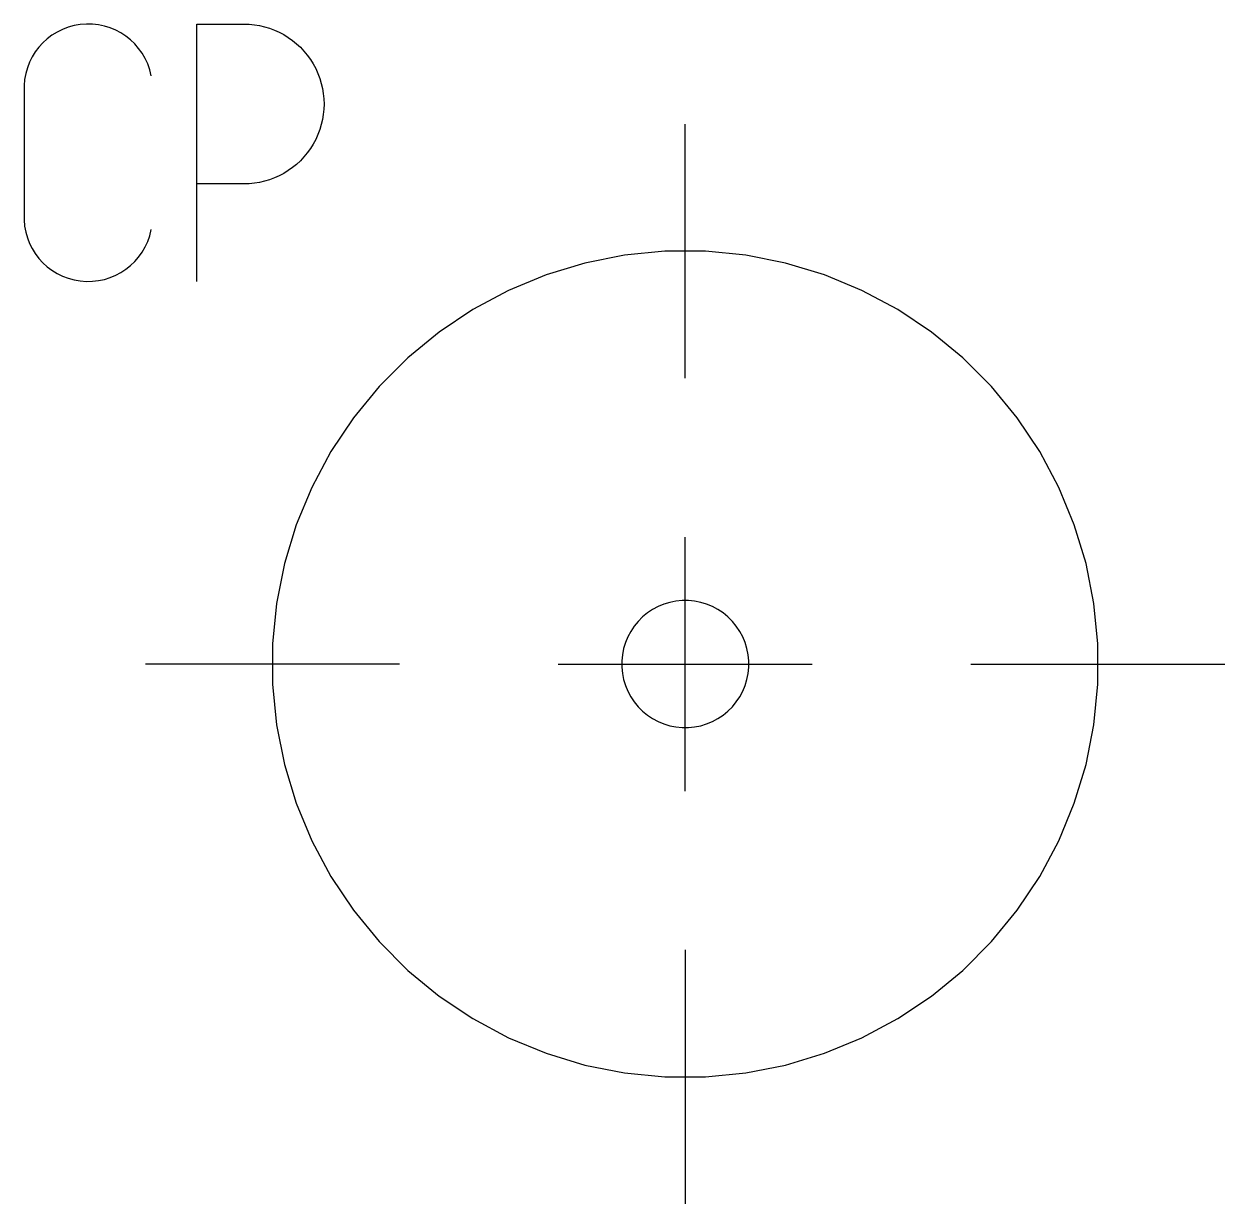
# Model space of a CAD drawing. Header units: inches. Extents: x -10.4 to 8.5, y -8.5 to 10.1.
import ezdxf

# ---------------------------------------------------------------- set-up
doc = ezdxf.new("R2010")
doc.units = ezdxf.units.IN
doc.header["$MEASUREMENT"] = 0

msp = doc.modelspace()

# ---------------------------------------------------------------- linework, layer by layer
for points in [[(-8.41, 9.26, 0.933138), (-10.412, 9.009), (-10.412, 7.091, 0.933138), (-8.41, 6.84)], [(-7.69, 6.024), (-7.69, 10.076), (-6.953, 10.076, -1.00404), (-6.953, 7.558), (-7.69, 7.558)]]:
    msp.add_lwpolyline(points, format="xyb")
for points in [[(0, 4.5), (0, 8.5)], [(0, -2), (0, 2)], [(-4.5, 0), (-8.5, 0)], [(-2, 0), (2, 0)], [(4.5, 0), (8.5, 0)], [(0, -4.5), (0, -8.5)]]:
    msp.add_lwpolyline(points)
for points in [[(-0.319, 6.5), (-0.955, 6.437), (-1.581, 6.313), (-2.192, 6.127), (-2.782, 5.883), (-3.346, 5.582), (-3.877, 5.227), (-4.37, 4.822), (-4.822, 4.37), (-5.227, 3.877), (-5.582, 3.346), (-5.883, 2.782), (-6.127, 2.192), (-6.313, 1.581), (-6.437, 0.955), (-6.5, 0.319), (-6.5, -0.319), (-6.437, -0.955), (-6.313, -1.581), (-6.127, -2.192), (-5.883, -2.782), (-5.582, -3.346), (-5.227, -3.877), (-4.822, -4.37), (-4.37, -4.822), (-3.877, -5.227), (-3.346, -5.582), (-2.782, -5.883), (-2.192, -6.127), (-1.581, -6.313), (-0.955, -6.437), (-0.319, -6.5), (0.319, -6.5), (0.955, -6.437), (1.581, -6.313), (2.192, -6.127), (2.782, -5.883), (3.346, -5.582), (3.877, -5.227), (4.37, -4.822), (4.822, -4.37), (5.227, -3.877), (5.582, -3.346), (5.883, -2.782), (6.127, -2.192), (6.313, -1.581), (6.437, -0.955), (6.5, -0.319), (6.5, 0.319), (6.437, 0.955), (6.313, 1.581), (6.127, 2.192), (5.883, 2.782), (5.582, 3.346), (5.227, 3.877), (4.822, 4.37), (4.37, 4.822), (3.877, 5.227), (3.346, 5.582), (2.782, 5.883), (2.192, 6.127), (1.581, 6.313), (0.955, 6.437), (0.319, 6.5)], [(-0.049, 1), (-0.147, 0.99), (-0.243, 0.971), (-0.337, 0.943), (-0.428, 0.905), (-0.515, 0.859), (-0.596, 0.804), (-0.672, 0.742), (-0.742, 0.672), (-0.804, 0.596), (-0.859, 0.515), (-0.905, 0.428), (-0.943, 0.337), (-0.971, 0.243), (-0.99, 0.147), (-1, 0.049), (-1, -0.049), (-0.99, -0.147), (-0.971, -0.243), (-0.943, -0.337), (-0.905, -0.428), (-0.859, -0.515), (-0.804, -0.596), (-0.742, -0.672), (-0.672, -0.742), (-0.596, -0.804), (-0.515, -0.859), (-0.428, -0.905), (-0.337, -0.943), (-0.243, -0.971), (-0.147, -0.99), (-0.049, -1), (0.049, -1), (0.147, -0.99), (0.243, -0.971), (0.337, -0.943), (0.428, -0.905), (0.515, -0.859), (0.596, -0.804), (0.672, -0.742), (0.742, -0.672), (0.804, -0.596), (0.859, -0.515), (0.905, -0.428), (0.943, -0.337), (0.971, -0.243), (0.99, -0.147), (1, -0.049), (1, 0.049), (0.99, 0.147), (0.971, 0.243), (0.943, 0.337), (0.905, 0.428), (0.859, 0.515), (0.804, 0.596), (0.742, 0.672), (0.672, 0.742), (0.596, 0.804), (0.515, 0.859), (0.428, 0.905), (0.337, 0.943), (0.243, 0.971), (0.147, 0.99), (0.049, 1)]]:
    msp.add_lwpolyline(points, close=True)

doc.saveas('drawing.dxf')
